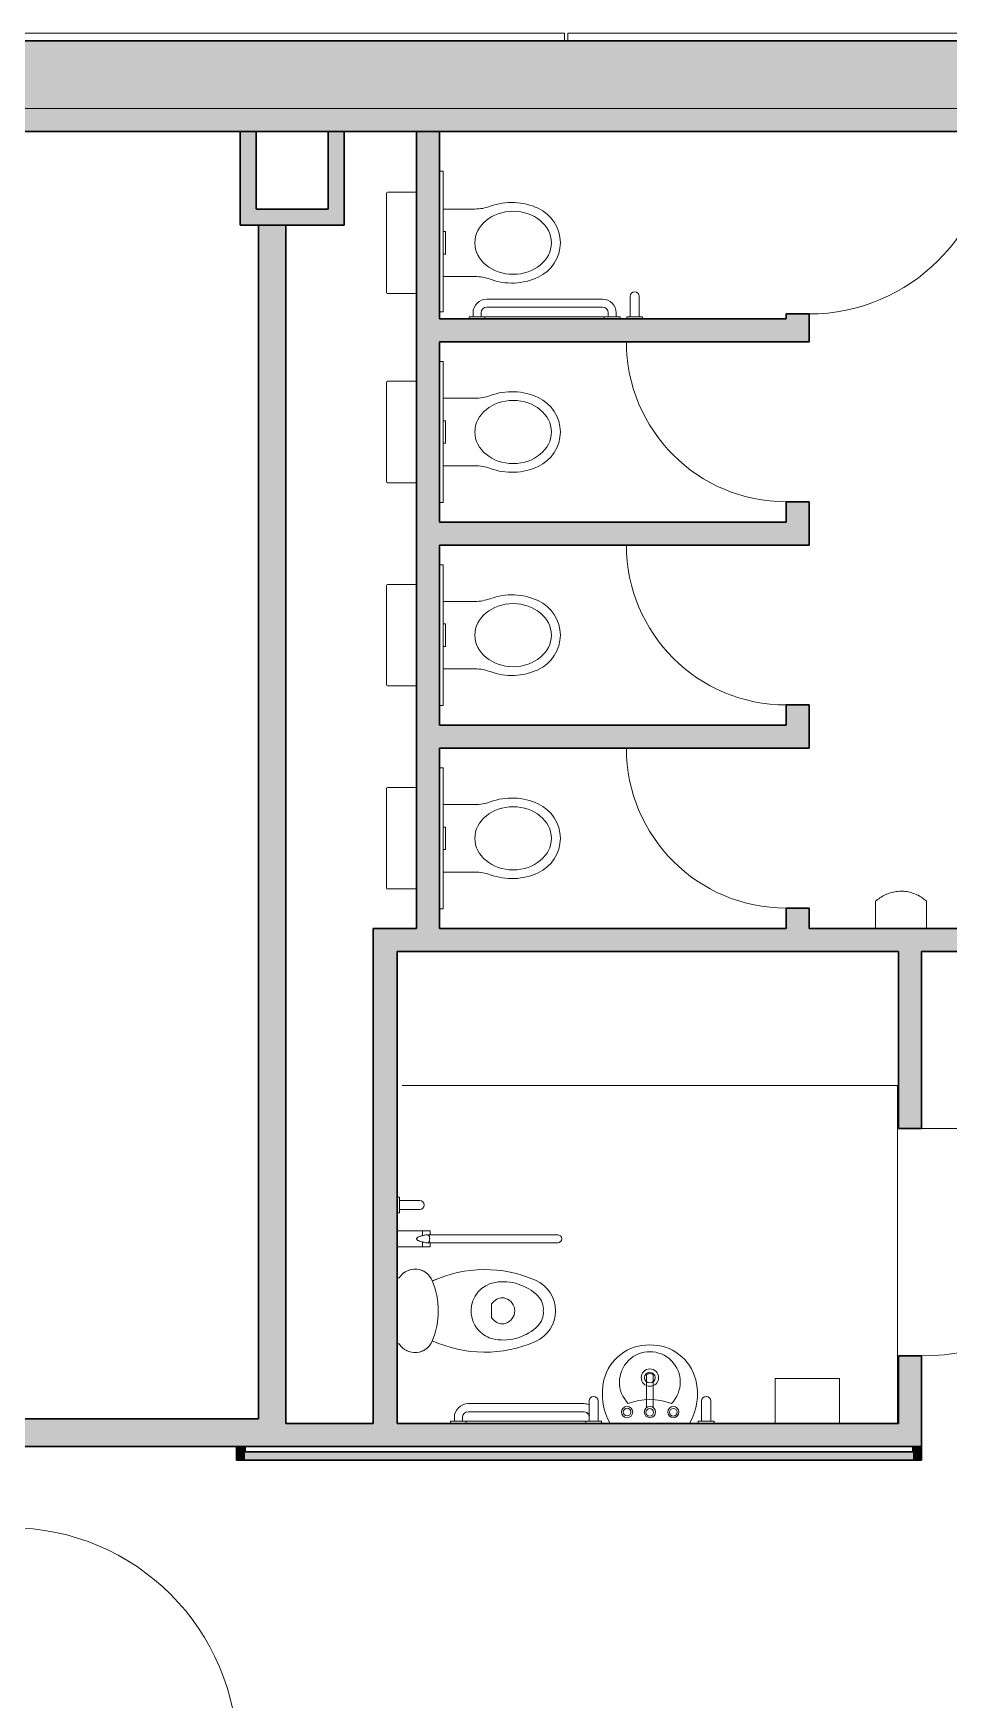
# Model space of a CAD drawing. Header units: millimetres. Extents: x 155927 to 326028, y -36033 to 97293.
# Drawn here: x 204352 to 208416, y 27283 to 34682 of the extents above; entities that cross this region are included whole.
import ezdxf

# ---------------------------------------------------------------- set-up
doc = ezdxf.new("R2010")
doc.units = ezdxf.units.MM
doc.header["$MEASUREMENT"] = 0
for name, color, linetype, lineweight in [('A-DETL-GENF', 7, 'CONTINUOUS', 9), ('A-DOOR', 4, 'CONTINUOUS', 9), ('A-GENM', 8, 'CONTINUOUS', 9), ('A-GLAZ-CURT', 7, 'CONTINUOUS', 9), ('A-WALL', 7, 'CONTINUOUS', 9), ('A-WALL-PATT', 7, 'CONTINUOUS', 9), ('E-ELEC-FIXT', 8, 'CONTINUOUS', 9), ('I-WALL', 7, 'CONTINUOUS', 9), ('P-SANR-FIXT', 7, 'CONTINUOUS', 9)]:
    doc.layers.add(name, color=color, linetype=linetype, lineweight=lineweight)

msp = doc.modelspace()

# ---------------------------------------------------------------- hatches: boundary and pattern name
at = {"layer": 'A-WALL-PATT'}
h = msp.add_hatch(color=256, dxfattribs=at)
h.paths.add_polyline_path([(230840.8, 34347.6), (230840.8, 34647.6), (229692.8, 34647.6), (229692.8, 34347.6), (230269.8, 34347.6)], flags=0)
h.paths.add_polyline_path([(220908.8, 34347.6), (220908.8, 34647.6), (202317.8, 34647.6), (202317.8, 34347.6), (220564.5, 34347.6)], flags=0)
h.paths.add_polyline_path([(200283.7, 34347.6), (200283.7, 34647.6), (197317.8, 34647.6), (197317.8, 34437.6), (197292.8, 34437.6), (197292.8, 34347.6), (198727.6, 34347.6)], flags=0)
h.paths.add_polyline_path([(195683.8, 34347.6), (195683.8, 34437.6), (195658.8, 34437.6), (195658.8, 34647.6), (193317.8, 34647.6), (193317.8, 34347.6), (195658.8, 34347.6)], flags=0)
h.paths.add_polyline_path([(190533.8, 34347.6), (190533.8, 34647.6), (187318, 34647.6), (187318, 34347.6), (190235.5, 34347.6)], flags=0)
h.paths.add_polyline_path([(185283.8, 34347.6), (185283.8, 34647.6), (166692.8, 34647.6), (166692.8, 34347.6), (184169.7, 34347.6)], flags=0)
h.paths.add_polyline_path([(157908.8, 34347.6), (157908.8, 34647.6), (156760.8, 34647.6), (156760.8, 34347.6), (157480.1, 34347.6)], flags=0)
h = msp.add_hatch(color=256, dxfattribs=at)
h.paths.add_polyline_path([(210693.8, 34245.6), (210693.8, 34347.6), (202317.8, 34347.6), (202317.8, 34245.6), (208432.9, 34245.6)], flags=0)
h.paths.add_polyline_path([(200283.7, 34245.6), (200283.7, 34347.6), (197638.4, 34347.6), (197638.4, 34245.6), (198727.6, 34245.6)], flags=0)
for points in [[(205340.5, 33900.6), (205340.5, 34245.6), (205270.5, 34245.6), (205270.5, 33900.6)], [(205731, 33830.6), (205731, 34245.6), (205661, 34245.6), (205661, 33830.6)], [(206154.8, 30707.6), (206154.8, 34245.6), (206052.8, 34245.6), (206052.8, 30707.6)], [(205661, 33830.6), (205661, 33900.6), (205270.5, 33900.6), (205270.5, 33830.6)], [(205351.2, 28407.6), (205473.2, 28407.6), (205473.2, 33830.6), (205351.2, 33830.6), (205351.2, 28529.6)], [(207694.8, 33311.6), (207694.8, 33413.6), (206154.8, 33413.6), (206154.8, 33311.6), (207219.8, 33311.6)], [(207694.8, 32409.6), (207694.8, 32511.6), (206154.8, 32511.6), (206154.8, 32409.6), (207219.8, 32409.6)], [(207694.8, 31507.6), (207694.8, 31609.6), (206154.8, 31609.6), (206154.8, 31507.6), (207219.8, 31507.6)], [(205967.5, 30605.6), (208192.5, 30605.6), (208192.5, 30707.6), (205860.5, 30707.6), (205860.5, 30605.6)], [(205967.5, 28509.6), (205967.5, 30605.6), (205860.5, 30605.6), (205860.5, 28509.6)], [(205351.2, 28407.6), (205351.2, 28529.6), (204247.4, 28529.6), (204247.4, 28407.6), (204793.4, 28407.6)], [(208294.5, 28407.6), (208294.5, 28509.6), (205473.2, 28509.6), (205473.2, 28407.6), (207219.8, 28407.6)], [(205291.8, 28346.4), (205291.8, 28407.6), (205254.3, 28407.6), (205254.3, 28346.4)], [(208257, 28346.4), (208257, 28383.9), (205291.8, 28383.9), (205291.8, 28346.4), (207219.8, 28346.4)], [(208294.5, 28346.4), (208294.5, 28407.6), (208257, 28407.6), (208257, 28346.4)]]:
    msp.add_hatch(color=256, dxfattribs=at).paths.add_polyline_path(points, flags=0)
h = msp.add_hatch(color=256, dxfattribs=at)
h.paths.add_polyline_path([(207796.8, 30707.6), (207796.8, 30797.6), (207694.8, 30797.6), (207694.8, 30707.6)], flags=0)
h.paths.add_polyline_path([(207796.8, 31507.6), (207796.8, 31699.6), (207694.8, 31699.6), (207694.8, 31507.6)], flags=0)
h.paths.add_polyline_path([(207694.8, 32409.6), (207796.8, 32409.6), (207796.8, 32601.6), (207694.8, 32601.6), (207694.8, 32444.2)], flags=0)
h.paths.add_polyline_path([(207796.8, 33311.6), (207796.8, 33435.6), (207694.8, 33435.6), (207694.8, 33311.6)], flags=0)
h = msp.add_hatch(color=256, dxfattribs=at)
h.paths.add_polyline_path([(209810.7, 30605.6), (209810.7, 30707.6), (209710.7, 30707.6), (209710.7, 30605.6)], flags=0)
h.paths.add_polyline_path([(208294.5, 30605.6), (208700.7, 30605.6), (208700.7, 30707.6), (208192.5, 30707.6), (208192.5, 30605.6)], flags=0)
h = msp.add_hatch(color=256, dxfattribs=at)
h.paths.add_polyline_path([(208192.5, 28509.6), (208294.5, 28509.6), (208294.5, 28809.6), (208192.5, 28809.6)], flags=0)
h.paths.add_polyline_path([(208294.5, 29819.6), (208294.5, 30605.6), (208192.5, 30605.6), (208192.5, 29819.6)], flags=0)

# ---------------------------------------------------------------- linework, layer by layer
at = {"layer": 'A-DETL-GENF'}
for p, q in [((206171.8, 33901.6), (206311.8, 33901.6)), ((206171.8, 33601.7), (206311.8, 33601.7)), ((206171.8, 33061.6), (206311.8, 33061.6)), ((206171.8, 32761.7), (206311.8, 32761.7)), ((206171.8, 32159.6), (206311.8, 32159.6)), ((206171.8, 31859.7), (206311.8, 31859.7)), ((206171.8, 31257.6), (206311.8, 31257.6)), ((206171.8, 30957.7), (206311.8, 30957.7))]:
    msp.add_line(p, q, dxfattribs=at)
for centre, radius, start, end in [((206311.8, 34103.1), 201.6, 270, 289.92511), ((206476, 33650.2), 280.2, 65.3254, 109.92511), ((206522.1, 33750.6), 169.7, 0.33973, 65.3254), ((206522.1, 33752.6), 169.7, 294.6746, 359.66027), ((206311.8, 33400.1), 201.6, 70.07489, 90), ((206476, 33853), 280.2, 250.07489, 294.6746), ((206311.8, 33263.1), 201.6, 270, 289.92511), ((206476, 32810.2), 280.2, 65.3254, 109.92511), ((206522.1, 32910.6), 169.7, 0.33973, 65.3254), ((206522.1, 32912.6), 169.7, 294.6746, 359.66027), ((206311.8, 32560.1), 201.6, 70.07489, 90), ((206476, 33013), 280.2, 250.07489, 294.6746), ((206476, 31908.2), 280.2, 65.3254, 109.92511), ((206311.8, 32361.1), 201.6, 270, 289.92511), ((206522.1, 32008.6), 169.7, 0.33973, 65.3254), ((206522.1, 32010.6), 169.7, 294.6746, 359.66027), ((206311.8, 31658.1), 201.6, 70.07489, 90), ((206476, 32111), 280.2, 250.07489, 294.6746), ((206311.8, 31459.1), 201.6, 270, 289.92511), ((206476, 31006.2), 280.2, 65.3254, 109.92511), ((206522.1, 31106.6), 169.7, 0.33973, 65.3254), ((206522.1, 31108.6), 169.7, 294.6746, 359.66027), ((206311.8, 30756.1), 201.6, 70.07489, 90), ((206476, 31209), 280.2, 250.07489, 294.6746)]:
    msp.add_arc(centre, radius, start, end, dxfattribs=at)
for centre in [(206481.8, 33751.6), (206481.8, 32911.6), (206481.8, 32009.6), (206481.8, 31107.6)]:
    msp.add_ellipse(centre, major_axis=(-170, 0), ratio=0.823529, dxfattribs=at)
at = {"layer": 'A-DOOR'}
for p, q in [((207796.8, 34245.6), (208606.8, 34245.6)), ((207694.8, 33311.6), (206984.8, 33311.6)), ((207694.8, 32409.6), (206984.8, 32409.6)), ((207694.8, 31507.6), (206984.8, 31507.6)), ((208294.5, 29819.6), (209304.5, 29819.6))]:
    msp.add_line(p, q, dxfattribs=at)
for centre, radius, start, end in [((207796.8, 34245.6), 810, 270, 0), ((207694.8, 33311.6), 710, 180, 270), ((207694.8, 32409.6), 710, 180, 270), ((207694.8, 31507.6), 710, 180, 270), ((208294.5, 29819.6), 1010, 270, 0), ((204247.4, 27036.4), 1010, 0, 90)]:
    msp.add_arc(centre, radius, start, end, dxfattribs=at)
at = {"layer": 'A-GENM'}
for p, q in [((206171.8, 34070.1), (206154.8, 34070.1)), ((206154.8, 34070.1), (206154.8, 33445.1)), ((206171.8, 33445.1), (206171.8, 34070.1)), ((206154.8, 33445.1), (206171.8, 33445.1)), ((206171.8, 33224.1), (206154.8, 33224.1)), ((206154.8, 33224.1), (206154.8, 32599.1)), ((206171.8, 32599.1), (206171.8, 33224.1)), ((206154.8, 32599.1), (206171.8, 32599.1)), ((206171.8, 32322.1), (206154.8, 32322.1)), ((206154.8, 32322.1), (206154.8, 31697.1)), ((206171.8, 31697.1), (206171.8, 32322.1)), ((206154.8, 31697.1), (206171.8, 31697.1)), ((206171.8, 31420.1), (206154.8, 31420.1)), ((206154.8, 31420.1), (206154.8, 30795.1)), ((206171.8, 30795.1), (206171.8, 31420.1)), ((206154.8, 30795.1), (206171.8, 30795.1))]:
    msp.add_line(p, q, dxfattribs=at)
at = {"layer": 'A-GLAZ-CURT', "lineweight": 20}
for p, q in [((206709.5, 34681.6), (202808.8, 34681.6)), ((202808.8, 34647.6), (206709.5, 34647.6)), ((206709.5, 34647.6), (206709.5, 34681.6)), ((208792.8, 34681.6), (206725.5, 34681.6)), ((206725.5, 34681.6), (206725.5, 34647.6)), ((206725.5, 34647.6), (208792.8, 34647.6))]:
    msp.add_line(p, q, dxfattribs=at)
at = {"layer": 'A-WALL', "lineweight": 30}
msp.add_line((220908.8, 34647.6), (202317.8, 34647.6), dxfattribs=at)
at = {"layer": 'A-WALL'}
msp.add_line((202317.8, 34347.6), (210693.8, 34347.6), dxfattribs=at)
at = {"layer": 'E-ELEC-FIXT'}
for p, q in [((208127.3, 30853.6), (208121.6, 30850.4)), ((208133.2, 30856.6), (208127.3, 30853.6)), ((208139.3, 30859.3), (208133.2, 30856.6)), ((208145.4, 30861.8), (208139.3, 30859.3)), ((208151.6, 30864), (208145.4, 30861.8)), ((208157.9, 30866), (208151.6, 30864)), ((208164.3, 30867.8), (208157.9, 30866)), ((208170.7, 30869.2), (208164.3, 30867.8)), ((208177.2, 30870.5), (208170.7, 30869.2)), ((208183.7, 30871.4), (208177.2, 30870.5)), ((208190.3, 30872.1), (208183.7, 30871.4)), ((208196.9, 30872.6), (208190.3, 30872.1)), ((208203.5, 30872.7), (208196.9, 30872.6)), ((208210.1, 30872.6), (208203.5, 30872.7)), ((208216.7, 30872.3), (208210.1, 30872.6)), ((208223.3, 30871.7), (208216.7, 30872.3)), ((208229.8, 30870.8), (208223.3, 30871.7)), ((208236.3, 30869.6), (208229.8, 30870.8)), ((208242.8, 30868.2), (208236.3, 30869.6)), ((208249.2, 30866.6), (208242.8, 30868.2)), ((208255.5, 30864.7), (208249.2, 30866.6)), ((208261.7, 30862.5), (208255.5, 30864.7)), ((208267.9, 30860.1), (208261.7, 30862.5)), ((208273.9, 30857.4), (208267.9, 30860.1)), ((208279.9, 30854.5), (208273.9, 30857.4)), ((208285.7, 30851.4), (208279.9, 30854.5)), ((208291.4, 30848), (208285.7, 30851.4)), ((208094.9, 30831.1), (208091.5, 30828)), ((208099.9, 30835.4), (208094.9, 30831.1)), ((208105.1, 30839.5), (208099.9, 30835.4)), ((208110.4, 30843.3), (208105.1, 30839.5)), ((208115.9, 30847), (208110.4, 30843.3)), ((208121.6, 30850.4), (208115.9, 30847)), ((208296.9, 30844.5), (208291.4, 30848)), ((208302.3, 30840.7), (208296.9, 30844.5)), ((208307.5, 30836.6), (208302.3, 30840.7)), ((208312.6, 30832.4), (208307.5, 30836.6)), ((208317.5, 30828), (208312.6, 30832.4)), ((207930.5, 28709.6), (207645.5, 28709.6)), ((207645.5, 28709.6), (207645.5, 28509.6)), ((207930.5, 28509.6), (207930.5, 28709.6))]:
    msp.add_line(p, q, dxfattribs=at)
for points, knots in [([(208091.5, 30828), (208091.5, 30828.2), (208091.5, 30826.8), (208091.5, 30822), (208091.5, 30818.6), (208091.5, 30815.6), (208091.5, 30812.2), (208091.5, 30807.4), (208091.5, 30801.8), (208091.5, 30795.8), (208091.5, 30789.5), (208091.5, 30781.7), (208091.5, 30772.5), (208091.5, 30763.7), (208091.5, 30754.6), (208091.5, 30742.3), (208091.5, 30726.7), (208091.5, 30714), (208091.5, 30707.6)], [-1, -1, -1, -1, -0.861111, -0.791667, -0.756944, -0.722222, -0.6875, -0.652778, -0.583333, -0.548611, -0.513889, -0.444444, -0.388889, -0.333333, -0.277778, -0.222222, -0.111111, 0, 0, 0, 0]), ([(208317.5, 30707.6), (208317.5, 30715.6), (208317.5, 30727.4), (208317.5, 30743.1), (208317.5, 30752.7), (208317.5, 30760.3), (208317.5, 30767.7), (208317.5, 30776.9), (208317.5, 30785.5), (208317.5, 30792), (208317.5, 30797.6), (208317.5, 30803.8), (208317.5, 30810.1), (208317.5, 30815.6), (208317.5, 30820.3), (208317.5, 30823.9), (208317.5, 30826.4), (208317.5, 30827.8), (208317.5, 30828), (208317.5, 30828)], [-1, -1, -1, -1, -0.861111, -0.791667, -0.722222, -0.6875, -0.652778, -0.583333, -0.513889, -0.479167, -0.444444, -0.388889, -0.333333, -0.277778, -0.222222, -0.166667, -0.111111, -0.055556, 0, 0, 0, 0])]:
    msp.add_open_spline(points, degree=3, knots=knots, dxfattribs=at)
at = {"layer": 'I-WALL'}
msp.add_line((210693.8, 34347.6), (202317.8, 34347.6), dxfattribs=at)
at = {"layer": 'I-WALL', "lineweight": 30}
for p, q in [((202317.8, 34245.6), (210693.8, 34245.6)), ((205340.5, 34245.6), (205270.5, 34245.6)), ((205270.5, 34245.6), (205270.5, 33900.6)), ((205340.5, 33900.6), (205340.5, 34245.6)), ((205661, 34245.6), (205661, 33900.6)), ((205731, 34245.6), (205661, 34245.6)), ((205731, 33830.6), (205731, 34245.6)), ((206052.8, 34245.6), (206052.8, 30707.6)), ((206154.8, 34245.6), (206052.8, 34245.6)), ((206154.8, 33413.6), (206154.8, 34245.6)), ((205270.5, 33900.6), (205270.5, 33830.6)), ((205661, 33900.6), (205340.5, 33900.6)), ((205270.5, 33830.6), (205661, 33830.6)), ((205473.2, 33830.6), (205351.2, 33830.6)), ((205351.2, 33830.6), (205351.2, 28529.6)), ((205473.2, 28509.6), (205473.2, 33830.6)), ((205661, 33830.6), (205731, 33830.6)), ((207694.8, 33413.6), (206154.8, 33413.6)), ((207694.8, 33435.6), (207694.8, 33413.6)), ((207796.8, 33435.6), (207694.8, 33435.6)), ((207796.8, 33311.6), (207796.8, 33435.6)), ((206154.8, 32511.6), (206154.8, 33311.6)), ((206154.8, 33311.6), (207694.8, 33311.6)), ((207694.8, 33311.6), (207796.8, 33311.6)), ((207694.8, 32601.6), (207694.8, 32511.6)), ((207796.8, 32601.6), (207694.8, 32601.6)), ((207796.8, 32409.6), (207796.8, 32601.6)), ((207694.8, 32511.6), (206154.8, 32511.6)), ((206154.8, 31609.6), (206154.8, 32409.6)), ((206154.8, 32409.6), (207694.8, 32409.6)), ((207694.8, 32409.6), (207796.8, 32409.6)), ((207694.8, 31699.6), (207694.8, 31609.6)), ((207796.8, 31699.6), (207694.8, 31699.6)), ((207796.8, 31507.6), (207796.8, 31699.6)), ((207694.8, 31609.6), (206154.8, 31609.6)), ((206154.8, 30707.6), (206154.8, 31507.6)), ((206154.8, 31507.6), (207694.8, 31507.6)), ((207694.8, 31507.6), (207796.8, 31507.6)), ((207694.8, 30797.6), (207694.8, 30707.6)), ((207796.8, 30797.6), (207694.8, 30797.6)), ((207796.8, 30707.6), (207796.8, 30797.6)), ((206052.8, 30707.6), (205860.5, 30707.6)), ((205860.5, 30707.6), (205860.5, 30605.6)), ((207694.8, 30707.6), (206154.8, 30707.6)), ((208192.5, 30707.6), (207796.8, 30707.6)), ((208700.7, 30707.6), (208192.5, 30707.6)), ((205860.5, 30605.6), (205860.5, 28509.6)), ((205967.5, 28509.6), (205967.5, 30605.6)), ((205967.5, 30605.6), (208192.5, 30605.6)), ((208192.5, 30605.6), (208192.5, 29819.6)), ((208294.5, 29819.6), (208294.5, 30605.6)), ((208294.5, 30605.6), (208700.7, 30605.6)), ((208192.5, 29819.6), (208294.5, 29819.6)), ((208192.5, 28809.6), (208192.5, 28509.6)), ((208294.5, 28809.6), (208192.5, 28809.6)), ((208294.5, 28509.6), (208294.5, 28809.6)), ((205351.2, 28529.6), (204247.4, 28529.6)), ((205860.5, 28509.6), (205473.2, 28509.6)), ((208192.5, 28509.6), (205967.5, 28509.6)), ((208294.5, 28407.6), (208294.5, 28509.6)), ((204247.4, 28407.6), (205351.2, 28407.6)), ((205254.3, 28407.6), (205254.3, 28346.4)), ((205291.8, 28407.6), (205254.3, 28407.6)), ((205254.3, 28346.4), (205291.8, 28346.4)), ((205291.8, 28383.9), (205291.8, 28407.6)), ((208257, 28383.9), (205291.8, 28383.9)), ((205291.8, 28346.4), (208257, 28346.4)), ((205351.2, 28407.6), (205473.2, 28407.6)), ((205473.2, 28407.6), (208294.5, 28407.6)), ((208257, 28407.6), (208257, 28383.9)), ((208294.5, 28407.6), (208257, 28407.6)), ((208257, 28346.4), (208294.5, 28346.4)), ((208294.5, 28346.4), (208294.5, 28407.6))]:
    msp.add_line(p, q, dxfattribs=at)
at = {"layer": 'P-SANR-FIXT'}
for p, q in [((205919.8, 33971.6), (205919.8, 33531.6)), ((206052.8, 33976.6), (205924.8, 33976.6)), ((206311.8, 33901.6), (206171.8, 33901.6)), ((206171.8, 33801.6), (206181.8, 33801.6)), ((206181.8, 33801.6), (206181.8, 33701.6)), ((206181.8, 33701.6), (206171.8, 33701.6)), ((206171.8, 33601.7), (206311.8, 33601.7)), ((205924.8, 33526.6), (206052.8, 33526.6)), ((206303.8, 33440.6), (206303.8, 33423.6)), ((206303.8, 33423.6), (206303.8, 33440.6)), ((206339.8, 33423.6), (206339.8, 33440.6)), ((206339.8, 33423.6), (206339.8, 33440.6)), ((206878.8, 33501.6), (206364.8, 33501.6)), ((206364.8, 33501.6), (206878.8, 33501.6)), ((206364.8, 33465.6), (206878.8, 33465.6)), ((206364.8, 33465.6), (206878.8, 33465.6)), ((206903.8, 33440.6), (206903.8, 33423.6)), ((206903.8, 33423.6), (206903.8, 33440.6)), ((206939.8, 33423.6), (206939.8, 33440.6)), ((206939.8, 33423.6), (206939.8, 33440.6)), ((207001.8, 33513.6), (207001.8, 33423.6)), ((207001.8, 33513.6), (207001.8, 33423.6)), ((207042, 33423.6), (207042, 33513.6)), ((207042, 33513.6), (207042, 33423.6)), ((206303.8, 33423.6), (206286.8, 33423.6)), ((206286.8, 33423.6), (206286.8, 33413.6)), ((206286.8, 33423.6), (206956.8, 33423.6)), ((206356.8, 33423.6), (206286.8, 33423.6)), ((206286.8, 33423.6), (206286.8, 33413.6)), ((206356.8, 33423.6), (206339.8, 33423.6)), ((206356.8, 33413.6), (206356.8, 33423.6)), ((206356.8, 33423.6), (206356.8, 33413.6)), ((206903.8, 33423.6), (206886.8, 33423.6)), ((206886.8, 33423.6), (206886.8, 33413.6)), ((206886.8, 33423.6), (206886.8, 33413.6)), ((206956.8, 33423.6), (206886.8, 33423.6)), ((206956.8, 33423.6), (206939.8, 33423.6)), ((206956.8, 33413.6), (206956.8, 33423.6)), ((206956.8, 33423.6), (206956.8, 33413.6)), ((207001.8, 33423.6), (206986.8, 33423.6)), ((206986.8, 33423.6), (206986.8, 33413.6)), ((206986.8, 33423.6), (206986.8, 33413.6)), ((207056.8, 33423.6), (206986.8, 33423.6)), ((207056.8, 33423.6), (207042, 33423.6)), ((207056.8, 33413.6), (207056.8, 33423.6)), ((207056.8, 33413.6), (207056.8, 33423.6)), ((205919.8, 33131.6), (205919.8, 32691.6)), ((206052.8, 33136.6), (205924.8, 33136.6)), ((206311.8, 33061.6), (206171.8, 33061.6)), ((206171.8, 32961.6), (206181.8, 32961.6)), ((206181.8, 32961.6), (206181.8, 32861.6)), ((206181.8, 32861.6), (206171.8, 32861.6)), ((206171.8, 32761.7), (206311.8, 32761.7)), ((205924.8, 32686.6), (206052.8, 32686.6)), ((205919.8, 32229.6), (205919.8, 31789.6)), ((206052.8, 32234.6), (205924.8, 32234.6)), ((206311.8, 32159.6), (206171.8, 32159.6)), ((206171.8, 32059.6), (206181.8, 32059.6)), ((206181.8, 32059.6), (206181.8, 31959.6)), ((206181.8, 31959.6), (206171.8, 31959.6)), ((206171.8, 31859.7), (206311.8, 31859.7)), ((205924.8, 31784.6), (206052.8, 31784.6)), ((205919.8, 31327.6), (205919.8, 30887.6)), ((206052.8, 31332.6), (205924.8, 31332.6)), ((206311.8, 31257.6), (206171.8, 31257.6)), ((206171.8, 31157.6), (206181.8, 31157.6)), ((206181.8, 31157.6), (206181.8, 31057.6)), ((206181.8, 31057.6), (206171.8, 31057.6)), ((206171.8, 30957.7), (206311.8, 30957.7)), ((205924.8, 30882.6), (206052.8, 30882.6)), ((208189, 30009.6), (205989, 30009.6)), ((208189, 28509.6), (208189, 30009.6)), ((205967.5, 29514.6), (205977.5, 29514.6)), ((205967.5, 29514.6), (205977.5, 29514.6)), ((205977.5, 29514.6), (205977.5, 29499.8)), ((205977.5, 29514.6), (205977.5, 29444.6)), ((205977.5, 29499.8), (206067.5, 29499.8)), ((206067.5, 29499.8), (205977.5, 29499.8)), ((205977.5, 29459.6), (205977.5, 29444.6)), ((206067.5, 29459.6), (205977.5, 29459.6)), ((206067.5, 29459.6), (205977.5, 29459.6)), ((205977.5, 29444.6), (205967.5, 29444.6)), ((205977.5, 29444.6), (205967.5, 29444.6)), ((205967.5, 29364.7), (206114, 29364.7)), ((205967.5, 29364.7), (206079.1, 29364.7)), ((206114, 29364.7), (206079.1, 29364.7)), ((206079.1, 29364.7), (206079.1, 29343.4)), ((206079.1, 29315.8), (206079.1, 29294.5)), ((206099.9, 29347.6), (206679.9, 29347.6)), ((206099.9, 29311.6), (206679.9, 29311.6)), ((206114, 29364.7), (206114, 29347.6)), ((206114, 29347.6), (206114, 29364.7)), ((206114, 29347.6), (206679.9, 29347.6)), ((206114, 29311.6), (206114, 29294.5)), ((206679.9, 29311.6), (206114, 29311.6)), ((206114, 29294.5), (206114, 29311.6)), ((206114, 29294.5), (205967.5, 29294.5)), ((206079.1, 29294.5), (205967.5, 29294.5)), ((206079.1, 29294.5), (206114, 29294.5)), ((205967.5, 29156.5), (205976.4, 29156.5)), ((205967.5, 29156.5), (205976.4, 29156.5)), ((206398.1, 29052.7), (206385.8, 29040.4)), ((206385.8, 29040.4), (206385.8, 28978.8)), ((206385.8, 28978.8), (206398.1, 28966.5)), ((205976.4, 28862.7), (205967.5, 28862.7)), ((205976.4, 28862.7), (205967.5, 28862.7)), ((207074, 28724.5), (207074, 28580.3)), ((207104, 28724.5), (207104, 28580.3)), ((206282, 28597.6), (206796, 28597.6)), ((206796, 28597.6), (206282, 28597.6)), ((206796, 28561.6), (206282, 28561.6)), ((206796, 28561.6), (206282, 28561.6)), ((206818.9, 28519.6), (206818.9, 28609.6)), ((206818.9, 28609.6), (206818.9, 28519.6)), ((206859, 28609.6), (206859, 28519.6)), ((206859, 28609.6), (206859, 28519.6)), ((207318.9, 28519.6), (207318.9, 28609.6)), ((207318.9, 28609.6), (207318.9, 28519.6)), ((207359, 28609.6), (207359, 28519.6)), ((207359, 28609.6), (207359, 28519.6)), ((206204, 28519.6), (206221, 28519.6)), ((206204, 28509.6), (206204, 28519.6)), ((206804, 28519.6), (206204, 28519.6)), ((206204, 28519.6), (206204, 28509.6)), ((206204, 28519.6), (206274, 28519.6)), ((206221, 28519.6), (206221, 28536.6)), ((206221, 28519.6), (206221, 28536.6)), ((206257, 28536.6), (206257, 28519.6)), ((206257, 28519.6), (206257, 28536.6)), ((206257, 28519.6), (206274, 28519.6)), ((206274, 28519.6), (206274, 28509.6)), ((206274, 28519.6), (206274, 28509.6)), ((206804, 28519.6), (206818.9, 28519.6)), ((206804, 28509.6), (206804, 28519.6)), ((206804, 28509.6), (206804, 28519.6)), ((206804, 28519.6), (206874, 28519.6)), ((206859, 28519.6), (206874, 28519.6)), ((206874, 28519.6), (206874, 28509.6)), ((206874, 28519.6), (206874, 28509.6)), ((207304, 28519.6), (207318.9, 28519.6)), ((207304, 28509.6), (207304, 28519.6)), ((207304, 28509.6), (207304, 28519.6)), ((207304, 28519.6), (207374, 28519.6)), ((207359, 28519.6), (207374, 28519.6)), ((207374, 28519.6), (207374, 28509.6)), ((207374, 28519.6), (207374, 28509.6))]:
    msp.add_line(p, q, dxfattribs=at)
for centre, radius, start, end in [((205924.8, 33971.6), 5, 90, 180), ((206311.8, 34103.1), 201.6, 270, 289.92511), ((206476, 33650.2), 280.2, 65.3254, 109.92511), ((206522.1, 33750.6), 169.7, 0.33973, 65.3254), ((206522.1, 33752.6), 169.7, 294.6746, 359.66027), ((206311.8, 33400.1), 201.6, 70.07489, 90), ((206476, 33853), 280.2, 250.07489, 294.6746), ((205924.8, 33531.6), 5, 180, 270), ((207021.9, 33513.6), 20.1, 0, 180), ((207021.9, 33513.6), 20.1, 0, 180), ((206364.8, 33440.6), 61, 90, 180), ((206364.8, 33440.6), 61, 90, 180), ((206364.8, 33440.6), 25, 90, 180), ((206364.8, 33440.6), 25, 90, 180), ((206878.8, 33440.6), 61, 0, 90), ((206878.8, 33440.6), 61, 0, 90), ((206878.8, 33440.6), 25, 0, 90), ((206878.8, 33440.6), 25, 0, 90), ((205924.8, 33131.6), 5, 90, 180), ((206311.8, 33263.1), 201.6, 270, 289.92511), ((206476, 32810.2), 280.2, 65.3254, 109.92511), ((206522.1, 32910.6), 169.7, 0.33973, 65.3254), ((206522.1, 32912.6), 169.7, 294.6746, 359.66027), ((206311.8, 32560.1), 201.6, 70.07489, 90), ((206476, 33013), 280.2, 250.07489, 294.6746), ((205924.8, 32691.6), 5, 180, 270), ((205924.8, 32229.6), 5, 90, 180), ((206476, 31908.2), 280.2, 65.3254, 109.92511), ((206311.8, 32361.1), 201.6, 270, 289.92511), ((206522.1, 32008.6), 169.7, 0.33973, 65.3254), ((206522.1, 32010.6), 169.7, 294.6746, 359.66027), ((206311.8, 31658.1), 201.6, 70.07489, 90), ((206476, 32111), 280.2, 250.07489, 294.6746), ((205924.8, 31789.6), 5, 180, 270), ((205924.8, 31327.6), 5, 90, 180), ((206311.8, 31459.1), 201.6, 270, 289.92511), ((206476, 31006.2), 280.2, 65.3254, 109.92511), ((206522.1, 31106.6), 169.7, 0.33973, 65.3254), ((206522.1, 31108.6), 169.7, 294.6746, 359.66027), ((206311.8, 30756.1), 201.6, 70.07489, 90), ((206476, 31209), 280.2, 250.07489, 294.6746), ((205924.8, 30887.6), 5, 180, 270), ((206067.5, 29479.7), 20.1, 270, 90), ((206067.5, 29479.7), 20.1, 270, 90), ((206679.9, 29329.6), 18, 270, 90), ((206679.9, 29329.6), 18, 270, 90), ((206046.2, 29112.4), 82.5, 21.18076, 147.72554), ((206046.2, 29112.4), 82.5, 23.12177, 147.72554), ((206355.7, 28634.6), 558.4, 66.20311, 114.64551), ((206355.7, 28634.6), 558.4, 66.20311, 114.60973), ((205805.4, 29009.6), 344.3, 336.87823, 23.12177), ((206423.4, 29009.6), 128.2, 99.09392, 180.00153), ((206437.9, 28919.1), 219.9, 45.60264, 99.09392), ((206520.5, 29008.2), 150, 0.53114, 66.20311), ((206520.5, 29008.2), 150, 0.53114, 66.20311), ((206534.6, 29017.9), 81.6, 354.16452, 45.60264), ((206423.4, 29009.6), 128.2, 179.99847, 227.55472), ((206433.4, 29017.4), 50, 72.81354, 135), ((206431, 29009.6), 58.1, 287.18295, 72.81354), ((206520.5, 29011), 150, 293.79689, 359.46886), ((206520.5, 29011), 150, 293.79689, 359.46886), ((206534.6, 29001.3), 81.6, 314.39736, 5.83548), ((206433.4, 29001.9), 50, 225, 287.18295), ((206437.9, 29100.1), 219.9, 260.90608, 314.39736), ((206046.2, 28906.8), 82.5, 212.27446, 338.81924), ((206046.2, 28906.8), 82.5, 212.27446, 336.87823), ((206355.7, 29384.7), 558.4, 245.35449, 293.79689), ((206355.7, 29384.7), 558.4, 245.39027, 293.79689), ((206423.4, 29009.6), 128.2, 227.55472, 260.90608), ((207083.1, 28654.7), 203.5, 88.34422, 166.36495), ((207083.1, 28654.7), 203.5, 88.34422, 166.36495), ((207094.9, 28654.7), 203.5, 13.63505, 91.65578), ((207094.9, 28654.7), 203.5, 13.63505, 91.65578), ((207089, 28693.2), 135, 314.94439, 224.53709), ((207089, 28713.2), 38.6, 0, 180), ((207089, 28713.2), 38.6, 180, 0), ((207089, 28713.2), 23.5, 0, 180), ((207089, 28713.2), 23.5, 180, 0), ((207142.3, 28640.4), 264.4, 166.36495, 209.63505), ((207142.3, 28640.4), 264.4, 166.36495, 209.63505), ((207035.7, 28640.4), 264.4, 330.36495, 13.63505), ((207035.7, 28640.4), 264.4, 330.36495, 13.63505), ((206282, 28536.6), 61, 90, 180), ((206282, 28536.6), 61, 90, 180), ((206282, 28536.6), 25, 90, 180), ((206282, 28536.6), 25, 90, 180), ((206796, 28536.6), 61, 67.79304, 90), ((206796, 28536.6), 61, 67.51813, 90), ((206796, 28536.6), 25, 22.75718, 90), ((206796, 28536.6), 25, 13.17263, 90), ((206839, 28609.6), 20.1, 0, 180), ((206839, 28609.6), 20.1, 0, 180), ((206987.8, 28560.3), 25, 0, 180), ((206987.8, 28560.3), 25, 180, 0), ((206987.8, 28560.3), 17, 0, 180), ((206987.8, 28560.3), 17, 180, 0), ((207087.5, 28349.3), 266.6, 68.68012, 110.80136), ((207089, 28560.3), 25, 0, 180), ((207089, 28560.3), 25, 180, 0), ((207088.3, 28558.9), 16.8, 90, 270), ((207088.3, 28558.9), 16.8, 270, 90), ((207193.3, 28560.3), 25, 0, 180), ((207193.3, 28560.3), 25, 180, 0), ((207193.3, 28559.3), 17, 0, 180), ((207193.3, 28559.3), 17, 180, 0), ((207339, 28609.6), 20.1, 0, 180), ((207339, 28609.6), 20.1, 0, 180)]:
    msp.add_arc(centre, radius, start, end, dxfattribs=at)
msp.add_ellipse((207089, 28724.5), major_axis=(15, 0), ratio=0.428525, start_param=0, end_param=3.141593, dxfattribs=at)
for points, knots in [([(206079.1, 29343.4), (206076.6, 29342.9), (206072, 29341.8), (206065.9, 29339.9), (206060.9, 29337.8), (206057.1, 29335.6), (206054.6, 29333.2), (206053.3, 29330.8), (206053.3, 29328.4), (206054.6, 29326), (206057.1, 29323.7), (206060.9, 29321.4), (206067.6, 29318.7), (206074.1, 29316.9), (206079.1, 29315.8)], [0, 0, 0, 0, 0.076923, 0.153846, 0.230769, 0.307692, 0.384615, 0.461538, 0.538462, 0.615385, 0.692308, 0.769231, 0.846154, 1, 1, 1, 1]), ([(206099.9, 29347.6), (206101.7, 29347.6), (206104.7, 29347.2), (206107.7, 29345), (206109.4, 29342.2), (206110.3, 29339.5), (206111, 29336.5), (206111.4, 29332.8), (206111.5, 29328.7), (206111.2, 29324.4), (206110.7, 29321.1), (206110, 29318.7), (206109.2, 29316.6), (206107.8, 29314.4), (206104.9, 29312.1), (206102.1, 29311.6), (206099.9, 29311.6)], [0, 0, 0, 0, 0.111111, 0.222222, 0.277778, 0.333333, 0.388889, 0.444444, 0.513889, 0.583333, 0.652778, 0.6875, 0.722222, 0.791667, 0.861111, 1, 1, 1, 1])]:
    msp.add_open_spline(points, degree=3, knots=knots, dxfattribs=at)
for points in [[(206079.1, 29343.4), (206081.7, 29344), (206086.7, 29345.2), (206093.7, 29347), (206098, 29347.6), (206099.9, 29347.6)], [(206099.9, 29311.6), (206098, 29311.6), (206093.7, 29312.2), (206086.7, 29314), (206081.7, 29315.3), (206079.1, 29315.8)]]:
    msp.add_open_spline(points, degree=3, dxfattribs=at)

doc.saveas('drawing.dxf')
